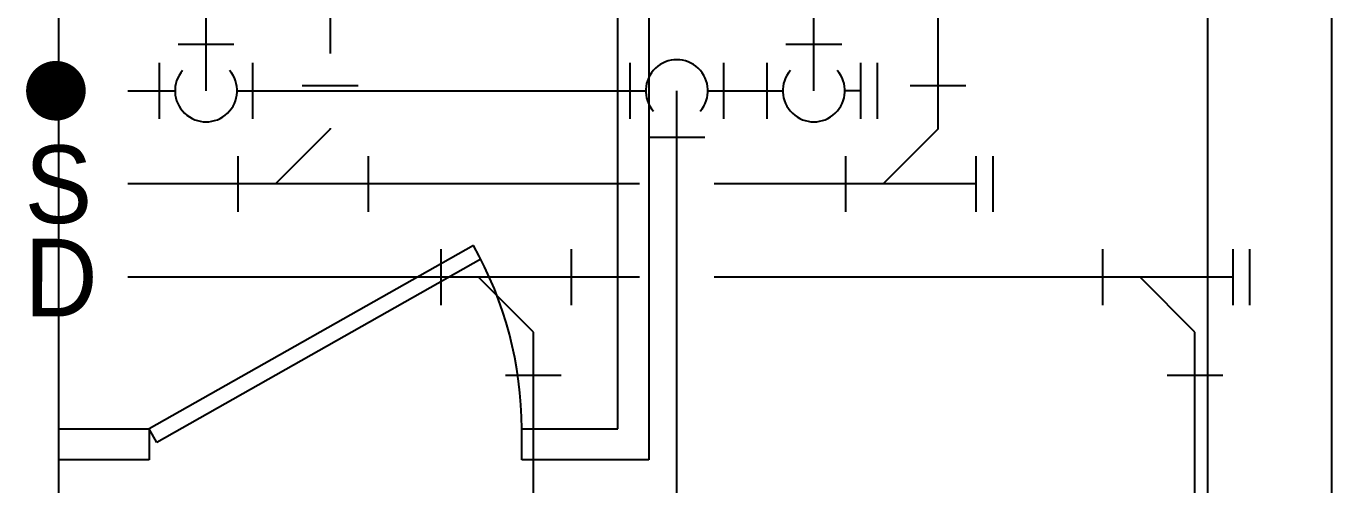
# Model space of a CAD drawing. Header units: millimetres. Extents: x 83956 to 461956, y 36707 to 125807.
# Drawn here: x 286527 to 288630, y 94287 to 95025 of the extents above; entities that cross this region are included whole.
import ezdxf

# ---------------------------------------------------------------- set-up
doc = ezdxf.new("R2010")
doc.units = ezdxf.units.MM
doc.header["$LTSCALE"] = 100
doc.header["$MEASUREMENT"] = 0
for name, color, linetype in [('3', 3, 'CONTINUOUS'), ('ARCH', 9, 'CONTINUOUS'), ('PIPE', 3, 'CONTINUOUS'), ('SIMBOL', 7, 'CONTINUOUS')]:
    doc.layers.add(name, color=color, linetype=linetype)
doc.styles.add('HY', font='H2WULL.TTF')

msp = doc.modelspace()

# ---------------------------------------------------------------- linework, layer by layer
at = {"layer": 'ARCH', "ltscale": 2}
for p, q in [((288430.1, 92426.4), (288430.1, 96375.6)), ((288630.1, 92426.4), (288630.1, 96375.6))]:
    msp.add_line(p, q, dxfattribs=at)
at = {"layer": 'ARCH'}
for p, q in [((286580.1, 92626.4), (286580.1, 95726.4)), ((287480.1, 94376.8), (287480.1, 95726.4)), ((287530.1, 95726.4), (287530.1, 94326.8)), ((287247.7, 94672), (286725.4, 94376.8)), ((287259.6, 94650), (286737.7, 94355)), ((286580.1, 94376.8), (286725.4, 94376.8)), ((286725.4, 94376.8), (286725.4, 94326.8)), ((286737.7, 94355), (286725.4, 94376.8)), ((287325.4, 94326.8), (287325.4, 94376.8)), ((287325.4, 94376.8), (287480.1, 94376.8)), ((286725.4, 94326.8), (286580.1, 94326.8)), ((287530.1, 94326.8), (287325.4, 94326.8))]:
    msp.add_line(p, q, dxfattribs=at)
msp.add_arc((286725.4, 94376.8), 600, 0, 29.4759, dxfattribs=at)
at = {"layer": 'PIPE'}
for p, q in [((286817.1, 94921), (286817.1, 95608.3)), ((287795.8, 94921), (287795.8, 95509.7))]:
    msp.add_line(p, q, dxfattribs=at)
at = {"layer": 'PIPE', "color": 4, "ltscale": 2}
for p, q in [((287017.1, 95392.4), (287017.1, 94981)), ((287995.8, 95345.9), (287995.8, 94859.4)), ((287017.1, 94859.4), (286928.8, 94771)), ((287017.1, 94861), (287017.1, 94859.4)), ((287995.8, 94859.4), (287907.4, 94771)), ((287515.2, 94771), (286691.2, 94771)), ((288057.4, 94771), (287635.2, 94771)), ((287515.2, 94621), (286691.2, 94621)), ((287344.2, 94532.6), (287255.8, 94621)), ((288471.2, 94621), (287635.2, 94621)), ((288409.6, 94532.6), (288321.2, 94621)), ((287344.2, 93808.6), (287344.2, 94532.6)), ((288409.6, 93067.7), (288409.6, 94532.6))]:
    msp.add_line(p, q, dxfattribs=at)
at = {"layer": 'PIPE', "color": 2, "ltscale": 2}
for p, q in [((286772.1, 94996), (286862.1, 94996)), ((287750.8, 94996), (287840.8, 94996)), ((286742.1, 94876), (286742.1, 94966)), ((286892.1, 94966), (286892.1, 94876)), ((287500.2, 94876), (287500.2, 94966)), ((287650.2, 94966), (287650.2, 94876)), ((287720.8, 94876), (287720.8, 94966)), ((287870.8, 94966), (287870.8, 94876)), ((287897.8, 94966), (287897.8, 94876)), ((286972.1, 94929.4), (287062.1, 94929.4)), ((287950.8, 94929.4), (288040.8, 94929.4)), ((287620.2, 94846), (287530.2, 94846)), ((286868.8, 94726), (286868.8, 94816)), ((287078.8, 94726), (287078.8, 94816)), ((287847.4, 94726), (287847.4, 94816)), ((288057.4, 94726), (288057.4, 94816)), ((288084.4, 94726), (288084.4, 94816)), ((287195.8, 94576), (287195.8, 94666)), ((287405.8, 94576), (287405.8, 94666)), ((288261.2, 94576), (288261.2, 94666)), ((288471.2, 94576), (288471.2, 94666)), ((288498.2, 94576), (288498.2, 94666)), ((287389.2, 94462.6), (287299.2, 94462.6)), ((288454.6, 94462.6), (288364.6, 94462.6))]:
    msp.add_line(p, q, dxfattribs=at)
at = {"layer": 'PIPE', "ltscale": 2}
for p, q in [((286691.2, 94921), (286767.1, 94921)), ((286867.1, 94921), (287525.2, 94921)), ((287575.2, 92917.7), (287575.2, 94921)), ((287625.2, 94921), (287745.8, 94921)), ((287870.8, 94921), (287845.8, 94921))]:
    msp.add_line(p, q, dxfattribs=at)
at = {"layer": 'PIPE', "color": 2, "ltscale": 2}
for centre, start, end in [((287575.2, 94921), 319, 221), ((286817.1, 94921), 139, 41), ((287795.8, 94921), 139, 41)]:
    msp.add_arc(centre, 50, start, end, dxfattribs=at)
at = {"layer": 'SIMBOL', "color": 2, "const_width": 48}
msp.add_lwpolyline([(286551.3, 94921, 1), (286599.3, 94921, 1)], format="xyb", close=True, dxfattribs=at)

# ---------------------------------------------------------------- texts
at = {"layer": '3', "color": 2, "style": 'HY'}
for s, p in [('S', (286524.7, 94708.2)), ('D', (286524.4, 94557.9))]:
    msp.add_text(s, height=125, rotation=359.8825, dxfattribs=at).set_placement(p)

doc.saveas('drawing.dxf')
